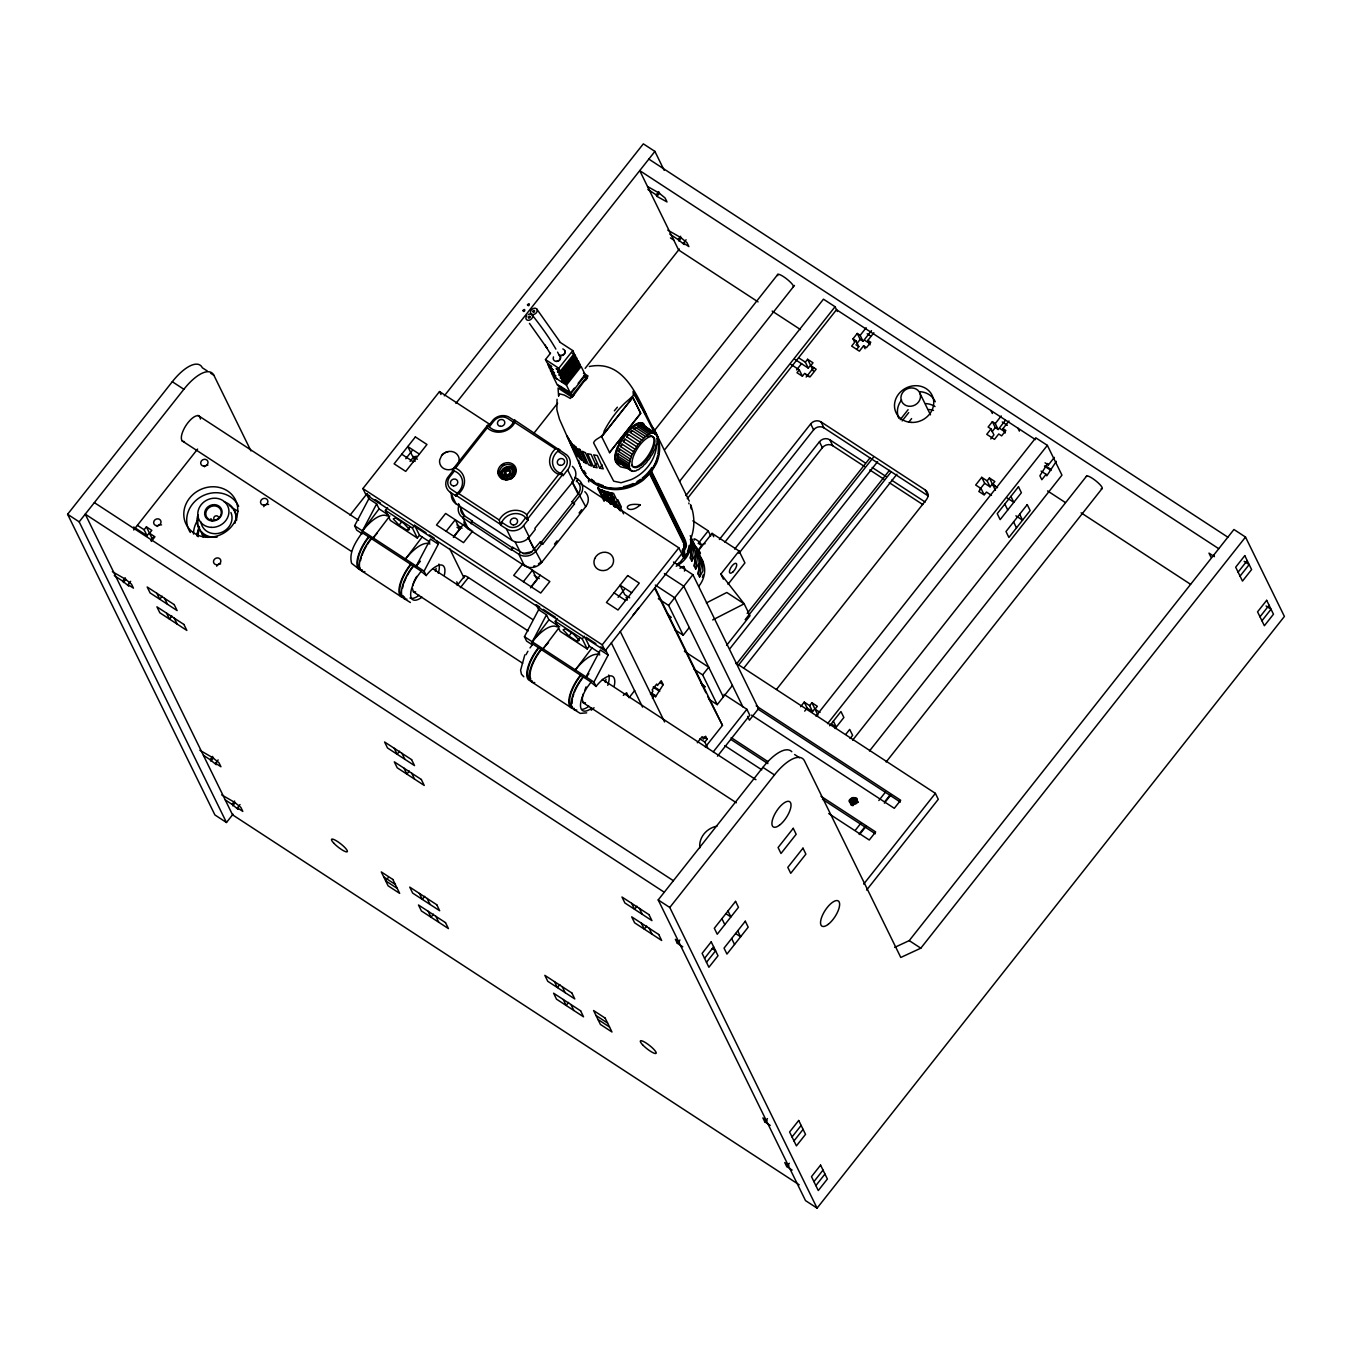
<?xml version="1.0" encoding="UTF-8"?>
<svg xmlns="http://www.w3.org/2000/svg" width="1352" height="1352" viewBox="0 0 1352 1352"><rect width="100%" height="100%" fill="white"/><g stroke="black" fill="none" stroke-linecap="round" stroke-linejoin="round"><path stroke-width="1.5" d="M556.872 409.453L557.058 399.296M656.328 444.538L656.278 448.002A41.084 36.859 -26.1 0 1 631.367 479.537L621.159 482.732L613.69 481.177L593.596 442.865C595.1 437.947 603.871 437.744 604.175 430.984A44.565 17.356 -56.9 0 1 629.069 399.482L633.344 395.359L633.108 391.303L655.095 433.992M854.701 804.001C837.125 800.401 867.562 791.816 853.349 804.981L850.442 799.032M629.305 467.184A2.501 0.98 -56.9 0 0 629.221 465.443L617.644 457.889L617.729 459.629L629.305 467.184L629.626 468.603A2.501 0.98 -56.9 0 1 630.218 469.786L630.995 470.631A2.501 0.98 -56.9 0 1 632.026 471.172L633.192 471.392A2.501 0.98 -56.9 0 1 634.612 471.257L636.099 470.834A2.501 0.98 -56.9 0 1 637.806 470.04L639.513 468.992A2.501 0.98 -56.9 0 1 641.389 467.589L643.197 466.001A2.501 0.98 -56.9 0 1 645.107 464.074L646.881 462.063A2.501 0.98 -56.9 0 1 648.707 459.748L650.346 457.432A2.501 0.98 -56.9 0 1 651.951 454.897L653.337 452.447A2.501 0.98 -56.9 0 1 654.621 449.861L655.652 447.428A2.501 0.98 -56.9 0 1 656.531 444.96L657.14 442.729A2.501 0.98 -56.9 0 1 657.545 440.549L657.697 438.656A2.501 0.98 -56.9 0 1 657.613 436.916L657.292 435.513A2.501 0.98 -56.9 0 1 656.7 434.313L644.346 425.931A2.501 0.98 -56.9 0 1 643.315 425.373L644.346 425.931M629.373 463.567L617.779 455.996L618.185 453.816L629.778 461.37A2.501 0.98 -56.9 0 1 629.373 463.567L629.221 465.443M607.2 498.195L611.374 499.158L605.155 497.13L604.479 495.728L604.969 497.57L609.752 498.06M454.373 471.003L452.954 470.733L447.478 477.797A12.506 11.222 -26.1 0 0 449.253 491.503L456.249 496.167L457.263 493.26L451.483 489.492A10.005 8.974 -26.1 0 1 449.827 476.766L454.373 471.003L452.295 469.955L455.421 468.113L487.295 427.773L487.514 425.356L491.266 428.483A14.602 13.098 -26.1 0 0 511.935 424.511L514.706 420.134L566.775 454.914A12.506 11.222 -26.1 0 1 568.55 468.603L563.091 475.667L560.674 473.42L565.221 467.657A10.005 8.974 -26.1 0 0 563.581 454.931L557.784 451.162L559.998 450.368L557.784 451.162M690.348 558.122L692.68 542.777L694.793 547.661L695.165 554.996L691.802 561.097L690.348 558.122L692.68 542.777M691.802 561.097L694.134 545.752M694.235 566.065L696.567 550.72L698.68 555.587L699.052 562.939L695.688 569.04L694.235 566.065L696.567 550.72M695.688 569.04L698.038 553.695M698.122 574.008L700.454 558.646L702.567 563.53L702.939 570.865L699.575 576.983L698.122 574.008L700.454 558.646M699.575 576.983L701.925 561.621M611.577 496.032L604.057 493.548L604.597 495.474L608.485 497.097L604.057 495.711L603.313 494.207L612.169 496.032L611.51 492.821L612.557 495.238L611.577 495.863M612.878 499.547L614.028 499.361M500.832 525.269L501.643 522.244L507.439 526.012A10.005 8.974 -26.1 0 0 521.23 523.376L525.776 517.613L528.193 519.844L522.565 526.824A12.506 11.222 -26.1 0 1 507.727 529.663L500.629 525.134L501.643 522.244L502.133 523.224L500.832 525.269L499.243 520.013L458.734 493.565A17.103 15.345 -26.1 0 0 455.421 468.113M630.387 459.156L618.81 451.585L619.672 449.118L631.266 456.672A2.501 0.98 -56.9 0 1 630.387 459.156L629.778 461.37M690.449 539.668C694.996 528.531 694.928 515.72 690.551 504.55M528.277 316.959C527.77 320.137 532.519 316.03 529.223 316.148M524.813 654.875L520.605 670.203L521.45 674.209L523.782 676.76M632.297 454.255L620.72 446.684L622.005 444.098L633.581 451.669A2.501 0.98 -56.9 0 1 632.297 454.255L631.266 456.672M604.141 501.338L597.753 488.325L598.26 487.176L604.631 500.206M601.522 490.539L602.248 489.88L602.789 491.807C609.887 494.764 608.13 495.711 602.265 492.043L601.708 490.1L611.324 493.26M602.265 492.043L601.708 490.1M604.057 495.711L603.516 493.767M604.243 495.271L605.493 497.333M605.983 493.243L607.724 494.612M605.831 499.142L606.879 497.992M608.062 499.716L614.619 502.014L608.096 500.189M615.042 503.552C598.007 497.147 631.553 511.597 606.372 499.817M611.222 495.829L613.318 496.488L614.399 498.956L613.048 500.037L610.36 498.651M612 495.609L611.036 496.252L613.115 496.928L614.214 499.395M610.867 502.589L612.98 502.86M614.366 501.693L613.385 501.575M614.94 503.772L616.292 503.181M617.036 505.766L617.965 506.425L615.278 505.293L617.222 505.817M617.357 507.372L613.707 506.087M617.763 507.338L618.675 507.862M618.76 508.943L619.706 509.957L618.76 509.298M457.263 493.26L456.03 496.032L455.556 495.035L459.224 491.249A14.602 13.098 -26.1 0 0 456.739 472.186L452.295 469.955L487.514 425.356L487.852 426.556M684.416 571.102L685.194 569.462L683.74 566.488L682.388 566.978M444.385 574.972A22.528 8.771 -56.9 0 0 427.08 574.431L426.235 575.563L419.847 570.257L361.559 532.198L362.353 533.837L356.759 530.187L354.596 525.776L368.809 498.803L366.375 493.818L369.907 496.116M386.875 515.889A33.513 13.047 -56.9 0 0 362.42 530.88L376.633 503.907L368.809 498.803M420.354 561.266A33.513 13.047 -56.9 0 0 416.264 566.032L430.477 539.059L438.302 544.163L424.089 571.152L426.235 575.563M614.231 685.887A22.528 8.771 -56.9 0 0 596.925 685.346L596.097 686.461L589.692 681.171L531.404 643.096L532.198 644.752L526.604 641.085L524.441 636.674L538.654 609.701L536.22 604.716L539.752 607.014M556.72 626.787A33.513 13.047 -56.9 0 0 532.265 641.794L546.478 614.805L538.654 609.701M588.813 673.702A33.513 13.047 -56.9 0 0 586.109 676.946L600.322 649.974L608.147 655.078L593.934 682.05L596.097 686.461M567.654 469.904L573.265 481.346L534.834 528.378L535.324 529.376L529.257 537.065A12.506 11.222 -26.1 0 1 512.019 540.361L456.063 503.84A12.506 11.222 -26.1 0 1 451.382 495.085M416.737 576.408L414.996 579.501A15.075 5.864 -56.9 0 0 412.715 585.923M633.581 451.669L634.967 449.202L623.39 441.648L624.117 440.346L624.996 439.113L636.572 446.667L638.212 444.352A2.501 0.98 -56.9 0 0 640.037 442.053L641.811 440.025A2.501 0.98 -56.9 0 0 643.721 438.116L645.529 436.527A2.501 0.98 -56.9 0 0 647.405 435.124L649.112 434.077A2.501 0.98 -56.9 0 0 650.819 433.282L652.306 432.843A2.501 0.98 -56.9 0 0 653.726 432.724L654.892 432.927A2.501 0.98 -56.9 0 0 655.923 433.485M584.841 690.399L585.991 686.917M605.814 498.803C606.592 497.722 608.383 503.316 611.391 502.352M448.188 451.585A9.971 8.957 -26.1 0 0 441.631 455.54L439.637 460.052A10.005 8.991 -26.1 0 0 444.352 468.857A10.005 8.991 -26.1 0 0 455.252 467.437M681.678 539.194L649.112 472.727L650.633 470.8L683.199 537.285A89.84 18.675 38.3 0 1 684.856 547.019A87.255 18.151 38.3 0 0 684.332 554.793L685.701 556.466A86.106 17.914 38.3 0 1 685.853 547.797A91.125 18.945 38.3 0 0 684.163 537.91L651.596 471.425L656.345 463.567A41.287 37.045 -26.1 0 0 652.762 427.942M677.132 564.409A25.637 23.001 -26.1 0 0 679.887 562.517L687.931 552.326A25.637 23.001 -26.1 0 0 689.706 546.293M685.701 556.466L688.59 551.7A26.905 24.133 -26.1 0 0 690.534 538.941M459.19 504.533A12.506 11.222 -26.1 0 0 462.891 517.748L511.614 550.23L512.645 547.307L523.782 553.695A10.005 8.974 -26.1 0 0 531.252 552.258L540.225 542.017L542.642 544.264L574.499 503.924L572.082 501.677L578.149 493.987A10.005 8.974 -26.1 0 0 578.301 482.833M362.066 532.773C356.083 541.442 348.562 552.241 351.605 563.311L359.548 569.53M638.212 444.352L626.635 436.797L627.497 435.564L628.46 434.482L640.037 442.053M421.503 570.781L417.21 576.611A22.528 8.771 -56.9 0 0 410.89 596.756A22.528 8.771 -56.9 0 0 421.959 597.162M591.348 681.695L587.055 687.526A22.528 8.771 -56.9 0 0 580.735 707.671A22.528 8.771 -56.9 0 0 591.804 708.076M362.42 530.88L379.084 508.893L376.633 503.907M389.849 515.923L373.186 537.91A33.513 13.047 -56.9 0 1 377.276 533.144M417.329 538.062L419.458 535.257L414.574 525.286L412.411 528.024L417.329 538.062L390.322 520.419L385.388 510.38L387.551 507.642M422.145 537.014L405.499 559.001A33.513 13.047 -56.9 0 1 429.936 544.011M416.264 566.032L419.83 561.333M532.265 641.794L548.929 619.808L546.478 614.805M558.511 628.41L543.031 648.825A33.513 13.047 -56.9 0 1 548.506 642.622M557.396 618.557L555.25 621.278L560.167 631.316L587.19 648.96L589.303 646.172L585.23 637.857M591.99 647.929L575.344 669.916A33.513 13.047 -56.9 0 1 599.781 654.909M586.109 676.946L588.492 673.803M574.33 394.514L570.274 398.451A37.619 7.825 38.3 0 0 563.97 394.936L559.441 393.855L558.579 396.119M488.004 426.353L493.463 419.576A12.506 11.222 -26.1 0 1 508.301 416.737L515.197 421.131L513.405 422.179L507.608 418.41A10.005 8.974 -26.1 0 0 493.835 421.047L489.272 426.81M233.017 814.208L226.477 822.506L214.9 814.935L67.6 514.267L172.296 381.72A37.535 14.619 -56.9 0 1 202.344 367.778L207.312 371.023M226.477 822.506L79.177 521.838L183.872 389.275A37.535 14.619 -56.9 0 1 213.92 375.349L250.948 450.909M133.713 529.967L197.595 449.067M146.405 526.857L149.311 532.806L147.047 535.696L144.123 529.747L146.405 526.857L151.813 530.39L149.531 533.263L152.455 539.228M150.934 540.31L153.435 537.15M151.289 541.408L154.939 536.795L149.531 533.263M130.637 581.309L128.034 584.605L128.761 586.092L122.626 581.073L125.229 577.777M123.353 582.56L125.956 579.264M162.155 596.198L159.756 599.24L156.832 593.291M171.873 616.039L169.473 619.081L166.566 613.132M580.295 483.475L678.839 547.83L681.763 553.779L605.138 650.802L365.817 494.511L362.894 488.562L439.518 391.556L490.556 424.866M350.05 515.18L367.068 493.632M444.318 395.832L643.332 143.853L654.909 151.407L664.17 170.318M405.803 458.7L412.039 450.791M410.079 461.404L413.999 456.435M455.894 403.386L654.909 151.407M416.146 456.063L413.864 458.936L415.081 461.421M218.145 759.925L215.543 763.221L216.269 764.708L210.135 759.689L212.737 756.393M647.591 186.559L658.948 192.947L665.083 197.967L667.026 201.938L656.937 196.378L656.21 194.874L658.813 191.595M210.861 761.176L213.464 757.88M656.937 196.378L659.539 193.082M399.094 525.151L393.28 518.898L395.561 517.934L403.673 523.224L409.487 529.477L407.205 530.44L399.094 525.151L401.662 521.906M407.205 530.44L409.757 527.212M557.278 379.118L552.427 374.876L551.751 373.338L555.892 376.042L551.058 371.783L550.382 370.245L554.523 372.949L549.689 368.707L548.996 367.169L553.154 369.873L548.32 365.615L547.628 364.077L551.768 366.798L546.935 362.539L545.481 359.564L550.551 353.142M572.758 350.59L574.211 353.565L560.252 371.242L558.798 368.251L572.758 350.59L559.441 341.887M574.989 355.001L575.766 356.438L561.638 374.318L560.945 372.78L574.989 355.001L572.217 353.193M576.527 357.858L577.304 359.294L563.007 377.394L562.314 375.856L576.527 357.858L573.755 356.066M578.064 360.73L578.842 362.167L564.375 380.487L563.7 378.949L578.064 360.73L575.31 358.922M446.16 531.285L455.269 519.76L459.883 529.19L453.393 537.42M565.744 383.562L565.068 382.024L579.619 363.603L580.38 365.04L565.744 383.562L561.604 380.858L562.297 382.396M240.014 804.575L237.411 807.871L238.138 809.358L232.003 804.339L234.606 801.043M686.089 239.777L683.487 243.056L684.213 244.56L678.079 239.541L680.681 236.245M232.73 805.826L235.332 802.53M678.822 241.028L681.408 237.732M566.437 385.117L581.157 366.476L585.433 375.214L570.713 393.838L557.396 385.151L553.12 376.414L566.437 385.117L570.713 393.838M468.502 529.19L462.891 517.748L464.395 515.822A10.005 8.974 -26.1 0 1 460.66 508.825M534.091 432.995L557.649 403.166M585.146 368.369L679.397 249.021M453.883 536.338L462.992 524.813M578.132 383.36L584.402 375.4L585.754 378.188L571.947 395.663L570.595 392.891L574.363 388.125M470.597 522.785L472.118 520.858L464.395 515.822M471.087 523.782L472.118 520.858M572.166 397.302L588.035 375.974A37.619 7.825 38.3 0 0 583.422 373.338M472.642 531.099L463.533 542.642L436.51 524.982L445.619 513.456L471.037 530.052M457.196 585.433L464.074 576.712A7.504 1.555 38.3 0 1 468.4 577.524L532.671 619.486M460.373 587.681L468.4 577.524M499.243 520.013A17.103 15.345 -26.1 0 1 526.824 514.723L558.697 474.383A17.103 15.345 -26.1 0 1 555.385 448.932L514.858 422.483A17.103 15.345 -26.1 0 1 487.295 427.773M609.684 452.751L601.657 436.662L632.77 397.268L640.78 413.374L609.482 452.633L640.595 413.256L632.77 397.268M632.956 397.404L601.657 436.662M583.625 461.86L577.642 448.543L580.329 450.317L586.329 463.635L583.625 461.86L584.993 460.119L579.585 449.067M593.562 467.048L587.579 453.731L591.145 454.407L597.111 467.758L593.562 467.048L596.131 463.804M522.818 563.868L513.709 575.394L540.732 593.038L549.841 581.512L524.424 564.933M599.663 468.214L603.245 468.874L597.28 455.523L593.697 454.863L599.663 468.214L602.215 464.987M540.716 543.014L572.572 502.674M511.124 549.233L518.847 554.269A12.506 11.222 -26.1 0 0 536.085 550.957L542.152 543.284L540.225 542.017M574.499 503.924L574.008 502.944L580.092 495.255A12.506 11.222 -26.1 0 0 578.014 479.352L574.938 477.34M523.376 581.698L532.468 570.172L537.099 579.602L530.592 587.833M554.489 544.112L557.075 540.834M579.078 512.983L581.664 509.704M463.905 521.923A12.523 11.222 -26.1 0 0 468.434 529.139L524.525 565.744A12.523 11.222 -26.1 0 0 541.645 562.466L585.754 506.628A12.523 11.222 -26.1 0 0 584.825 491.689M399.55 751.222L397.15 754.264L394.243 748.298M531.082 586.751L540.192 575.225M653.557 431.727L777.822 274.388M409.284 771.062L406.868 774.105L403.961 768.156M664.964 449.388L794.452 285.441M679.566 481.397L823.469 299.181L835.063 306.735L837.395 311.501M568.955 636.048L563.125 629.795L565.406 628.832L573.518 634.139L579.332 640.392L577.05 641.355L568.955 636.048L571.507 632.82M685.903 495.576L835.063 306.735M687.255 498.702L836.516 309.709L1035.48 439.637M388.058 877.803L385.658 880.845L397.235 888.416M577.05 641.355L579.619 638.11M587.19 648.96L582.256 638.921L584.419 636.184M796.582 369.907L801.584 363.587M618.101 597.33L624.354 589.421M790.937 364.398L799.269 369.84L796.987 372.713L802.395 376.245L804.677 373.372L810.068 376.887L816.152 369.214L810.744 365.682L813.008 362.792L807.617 359.277L805.336 362.15L808.259 368.099L810.524 365.226L807.617 359.277M806.164 377.073L813.667 367.575M605.138 650.802L602.231 644.836L678.839 547.83M632.905 615.295L638.972 607.623M854.464 341.803L853.011 338.828L857.252 333.454L860.159 335.347L863.066 341.295L871.482 330.649M853.011 338.828L855.9 340.721L851.659 346.095L859.382 351.148L863.624 345.757L866.514 347.65L870.772 342.276L867.866 340.383L873.882 332.778M860.159 335.347L866.159 327.742M698.156 543.555L708.211 530.829L692.883 520.824M856.982 343.442L860.176 339.403L857.252 333.454M424.714 896.342L422.297 899.384L419.39 893.418M856.695 349.357L858.824 346.67L855.9 340.721M698.24 550.856L712.065 533.364L739.088 551.008L744.918 562.905L728.018 584.317M719.399 539.499L810.693 423.886A7.504 6.743 -26.1 0 1 821.036 421.909L925.258 489.965L928.182 495.914L823.96 427.857L821.036 421.909M689.283 627.514L683.216 635.203L668.632 605.426L692.9 574.701L673.516 562.026M724.925 542.135L813.617 429.835A7.504 6.743 -26.1 0 1 823.96 427.857M433.451 914.189L431.051 917.231L428.145 911.282M734.66 549.098L819.447 441.749A7.504 6.743 -26.1 0 1 829.79 439.772L865.128 462.84M723.388 579.163L720.886 574.059L739.088 551.008M738.885 553.39L822.371 447.698A7.504 6.743 -26.1 0 1 832.714 445.721L864.503 466.491M634.696 690.551L629.035 697.716L626.584 692.731L623.323 695.384M650.498 694.303L652.898 691.261L652.171 689.773L656.734 684.011L657.461 685.498L661.246 680.698L663.19 684.67L655.585 696.719L650.616 693.475M652.441 698.274L654.841 695.232L651.546 693.069M747.149 613.453L870.13 457.753M900.229 419.644L908.071 409.707M745.155 619.689L873.375 457.348M902.156 420.911L908.696 412.63M732.412 685.447L717.236 704.662L702.651 674.885L708.735 667.212L684.416 651.326M726.599 645.377L750.005 615.735L744.175 603.82L720.886 574.059M729.759 648.825L877.6 461.657M909 421.892L911.603 418.579M736.367 664.153L889.43 470.344M738.293 665.421L891.357 471.611M743.837 668.057L896.9 474.248M697.311 742.755L702.161 736.62L703.378 739.105L705.659 736.215L707.113 739.189L704.831 742.079L707.603 747.724M705.372 747.014L722.475 725.382L655.128 587.934M713.281 751.83L746.879 709.276L723.996 694.353M717.49 756.157L749.802 715.242L746.879 709.276M776.504 689.419L926.509 499.513A7.504 6.743 -26.1 0 0 925.258 489.965M1005.381 420.387L998.182 429.514L995.258 423.565L992.368 421.672L988.109 427.046L991.016 428.939L993.923 434.888L990.746 438.927M991.016 428.939L986.757 434.313L994.481 439.366L998.739 433.975L1001.629 435.868L1005.871 430.494L1002.981 428.601L1008.981 420.996M995.258 423.565L1001.257 415.96M992.098 431.66L995.275 427.621L992.368 421.672M559.812 984.56L557.413 987.602L554.489 981.636M636.961 906.229L634.561 909.271L631.637 903.322M800.587 706.724L804.22 702.111L809.628 705.643L812.552 711.591L814.817 708.718L811.91 702.753L809.628 705.643M987.146 480.873L989.427 477.983L992.351 483.948L990.07 486.821L987.146 480.873L981.738 477.34L975.671 485.03L981.079 488.562L984.002 494.511M568.567 1002.423L566.167 1005.466L563.243 999.5M804.71 711.135L807.144 708.059L804.22 702.111M979.811 489.441L984.662 483.289L981.738 477.34M981.079 488.562L978.797 491.435L984.205 494.967L986.487 492.077L991.489 495.356M894.669 947.38L909.237 940.62L1233.937 529.494L1245.513 537.065L1284.4 616.444L817.081 1208.147L805.505 1200.593L658.204 899.925L762.9 767.361A37.535 14.619 -56.9 0 1 791.799 751.729M817.943 715.123L815.036 709.175L817.318 706.285L811.91 702.753M995.478 490.353L992.554 484.405L994.835 481.515L989.427 477.983M646.678 926.069L644.279 929.111L641.355 923.163M815.983 716.104L1035.784 437.811L1047.361 445.366L1061.945 475.143L852.622 740.186M817.081 1208.147L669.781 907.479L774.476 774.933A37.535 14.619 -56.9 0 1 804.524 760.99L900.787 957.469L920.813 948.174L1245.513 537.065M827.576 723.658L1047.361 445.366M829.705 725.77L840.961 711.541L843.868 717.49L835.13 728.559M1045.062 462.823L1048.375 464.987L1054.374 457.382M1041.108 471.104L1046.076 474.332L1041.817 479.723L1039.874 475.752L1047.648 463.499L1048.375 464.987M1046.076 474.332L1046.803 475.836L1056.318 461.353M682.743 946.806L677.335 943.29L679.938 939.995M845.913 734.204L849.698 729.404L852.622 735.353L850.087 738.547M704.544 958.348L713.636 946.822M869.505 750.952L1086.636 476.039M706.488 962.32L715.58 950.794L712.25 948.614M886.135 762.004L1101.948 488.731M855.377 830.196L860.599 823.588M878.834 800.502L885.357 792.238M859.078 834.184L865.584 825.954M885.087 801.263L890.292 794.672M859.602 834.505L866.125 826.241M884.36 803.156L890.883 794.892M863.708 884.09L935.381 793.354L735.589 662.886M866.615 890.055L938.288 799.302L935.381 793.354M770.234 1125.422L764.843 1121.89L767.446 1118.594M792.035 1136.964L801.144 1125.439M1238.111 572.149L1247.22 560.624M793.979 1140.919L803.088 1129.393M1240.054 576.121L1249.163 564.595L1244.161 561.333M792.12 1170.072L786.712 1166.556L789.314 1163.261M813.921 1181.614L823.013 1170.088M1259.996 616.799L1269.089 605.273M815.864 1185.586L824.957 1174.06M1261.94 620.771L1271.032 609.245L1266.047 605.983M585.315 380.605L587.512 377.884L583.963 375.552M614.332 410.839L617.391 407.189M641.811 440.025L630.235 432.471L632.144 430.544L643.721 438.116M462.891 517.748L464.53 515.906L458.429 503.654M576.391 481.177L578.014 479.352L576.51 481.261A10.005 8.974 -26.1 0 1 577.456 481.988M649.112 472.727L650.075 473.352L643.4 479.977A41.287 37.045 -26.1 0 1 579.619 463.229M523.579 525.674L529.257 537.065M645.529 436.527L633.953 428.956L635.829 427.553L647.405 435.124M591.23 710.222L594.069 707.738M649.112 434.077L637.536 426.505L639.226 425.728L650.819 433.282M706.42 602.908L726.801 592.48L744.175 603.82L712.673 619.926M458.734 493.565L455.556 495.035L500.358 524.289L503.13 519.912A14.602 13.098 -26.1 0 1 523.782 515.94L528.024 520.064L525.776 517.613M679.921 568.212L683.74 566.488M614.332 499.226L613.233 499.598M615.363 503.755L612.54 502.876M853.856 797.477L856.779 803.426L854.886 803.798L851.963 797.849M652.306 432.843L640.73 425.288L653.726 432.724M586.65 712.859L580.262 713.4L573.958 709.53M522.937 553.492L531.995 551.751M557.565 352.128A282.45 58.727 38.3 0 1 559.12 355.069L561.824 355.542A3.752 3.329 -27.8 0 0 565.035 351.452L564.815 350.641M556.314 361.39L557.261 361.305A3.752 3.329 -27.8 0 0 560.488 357.215L559.12 355.069M589.337 366.51C629.508 358.263 640.848 408.726 656.227 433.637M558.697 474.383L562.753 474.467L563.243 475.465L560.674 473.42M628.308 468.62L620.619 466.863L616.901 463.719L615.211 458.666A23.778 9.261 -56.9 0 1 625.722 434.06A23.778 9.261 -56.9 0 1 643.062 423.413L645.715 427.215M555.385 448.932L559.508 449.388L555.841 453.173A14.602 13.098 -26.1 0 0 558.308 472.237L562.753 474.467L527.533 519.067L526.824 514.723M622.545 463.33A2.501 0.98 -56.9 0 0 621.616 463.82L622.241 463.939M614.856 507.101L618.777 507.642M610.191 503.857L611.932 504.228L609.989 503.468M541.645 562.466L540.259 562.128L541.696 562.398L528.176 537.538M613.233 499.75L610.969 498.939M607.724 498.28L615.498 501.474M410.416 602.502L404.096 598.615M603.313 494.207L604.057 493.548M604.276 496.167L605.02 495.525M609.059 500.189L613.707 501.812M608.4 500.088L609.448 500.46M613.791 505.868L618.591 507.693M613.369 499.834L616.326 502.826M597.753 488.325L605.223 491.841L613.554 493.362L623.576 513.828M668.936 616.765L671.183 617.492L667.465 613.791M700.775 682.811L705.22 686.951L702.178 685.684M648.842 159.097L1227.853 537.183M1218.76 548.709L639.733 170.622L678.62 250.002L758.066 301.885M647.878 189.432L656.21 194.874M867.173 333.775L870.553 335.989M1002.288 422.01L1007.341 425.305M864.57 340.18L869.623 343.493M999.669 428.398L1004.739 431.71M860.176 339.403L863.066 341.295M995.275 427.621L998.182 429.514M1045.349 465.713L1050.318 468.958M1044.437 466.136L1051.045 470.445M855.934 344.777L858.824 346.67M667.803 230.127L680.817 237.614L686.951 242.616L688.895 246.588L683.487 243.056M669.747 234.099L678.079 239.541M670.457 237.918L673.769 240.081M772.178 311.095L800.435 329.55M1047.58 490.928L1065.224 502.454M1081.11 512.83L1190.571 584.301M992.351 483.948L995.038 485.706M798.677 357.79L805.336 362.15M992.554 484.405L997.556 487.666M794.925 359.395L808.259 368.099M984.662 483.289L990.07 486.821M1007.139 497.975L1013.814 502.319L1010.89 496.37M805.758 374.572L809.087 376.752M1015.893 515.839L1022.551 520.182L1019.645 514.233M872.192 467.454L886.321 476.681M891.61 480.146L925.174 502.048M869.809 469.938L883.938 479.166M889.227 482.63L922.791 504.55M576.07 360.359L578.842 362.167M577.625 363.232L580.38 365.04M545.481 359.564L558.798 368.251M560.252 371.242L556.111 368.521L560.945 372.78M643.315 425.373L656.7 434.313M650.667 431.187L657.292 435.513M561.638 374.318L557.48 371.614L562.314 375.856M563.007 377.394L558.849 374.69L563.7 378.949M564.375 380.487L560.235 377.783L565.068 382.024M560.167 386.08L570.595 392.891M571.947 395.663L559.796 387.72L558.427 384.948M572.166 397.251L558.072 388.058L558.579 395.781M650.633 470.8L651.596 471.425M630.218 469.786L618.05 461.032L629.626 468.603M621.616 463.82L629.897 469.228M619.858 462.874A2.501 0.98 -56.9 0 0 619.402 463.06L632.026 471.172M572.082 501.677L574.008 502.944M664.407 573.552L683.808 586.227L742.958 706.978M655.314 585.078L674.699 597.753L723.303 696.973M658.34 598.716L668.632 605.426M815.036 709.175L820.039 712.436M419.373 454.103L407.78 446.549L412.411 455.962L417.362 459.207M631.671 592.734L620.095 585.179L624.708 594.593L629.677 597.837M807.144 708.059L812.552 711.591M831.277 723.827L836.28 727.089L833.373 721.14M674.631 629.593L683.216 635.203M401.713 454.221L413.306 461.776M614.028 592.852L625.604 600.423M536.085 550.957L534.158 549.706L528.294 537.42M756.207 705.896L900.669 800.249L894.297 808.31L751.594 715.123M472.608 521.855L513.135 548.304L512.645 547.307M757.661 708.887L900.364 802.074M694.083 669.291L702.651 674.885M456.976 524.931L462.046 528.243M534.175 575.344L539.245 578.656M456.993 527.297L459.883 529.19M210.608 373.186L213.92 375.349M794.604 754.517L799.573 757.745M708.668 699.068L717.236 704.662M362.894 488.562L602.231 644.836M659.877 682.507L663.19 684.67M722.475 725.382L707.755 696.55M375.197 499.581L380.487 503.028M414.574 525.286L426.032 532.773M429.311 534.902L434.212 538.113M543.284 609.33L555.638 617.391M586.058 637.265L595.877 643.67M600.795 646.881L604.057 649.011M385.388 510.38L412.411 528.024M555.25 621.278L582.256 638.921M654.064 686.715L659.015 689.942M731.162 737.601L768.173 761.767M821.019 796.277L875.64 831.936L869.268 840.014L828.742 813.549M653.134 687.12L659.742 691.43M379.084 508.893L388.311 514.926M419.458 535.257L429.835 542.034M548.929 619.808L559.694 626.838M589.303 646.172L599.68 652.948M730.857 739.426L767.868 763.593M822.472 799.252L875.336 833.761M172.296 381.72L183.872 389.275M762.9 767.361L774.476 774.933M724.79 745.662L761.784 769.829M703.8 737.026L707.113 739.189M699.88 738.834L704.831 742.079M197.916 415.334L358.618 520.267M432.792 568.702L528.159 630.962M602.316 679.397L755.954 779.715M354.596 525.776L424.089 571.152M524.441 636.674L593.934 682.05M181.844 440.684L351.385 551.379M413.188 591.737L522.666 663.24M582.712 702.448L736.35 802.767M362.066 571.169L401.578 596.976M531.911 682.084L571.44 707.873M909.237 940.62L920.813 948.174M137.465 525.387L144.123 529.747M133.713 526.993L147.047 535.696M725.889 913.665L730.891 916.926L727.984 910.978M94.353 502.623L673.38 880.71M735.623 933.522L740.609 936.784L737.702 930.818M664.271 892.236L85.244 514.149L232.544 814.817L799.218 1184.825M67.6 514.267L79.177 521.838M658.204 899.925L669.781 907.479M112.351 571.659L125.364 579.146L131.499 584.165L133.442 588.137L128.034 584.605M679.448 941.955L675.392 939.319L677.335 943.29M114.295 575.631L122.626 581.073M199.859 750.275L212.856 757.762L218.99 762.782L220.934 766.753L215.543 763.221M766.939 1120.571L762.9 1117.918L764.843 1121.89M203.459 755.329L210.135 759.689M383.714 876.873L395.291 884.445M596.029 1015.504L607.606 1023.075M597.973 1019.476L609.549 1027.047M221.728 794.925L234.741 802.412L240.876 807.431L242.819 811.403L237.411 807.871M788.824 1165.221L784.768 1162.585L786.712 1166.556M225.345 799.978L232.003 804.339M607.132 500.933L606.068 499.344M450.402 492.348L456.063 503.84M619.402 463.06L620.45 463.618A2.501 0.98 -56.9 0 0 620.348 463.06M536.693 308.949L559.694 341.448M529.443 323.381L546.867 347.971L544.772 344.692M634.443 394.514L646.019 414.709L637.536 399.381M653.574 430.612L657.816 437.304M546.428 347.278L550.196 353.565M615.971 501.71L616.326 503.164M691.582 540.039L694.049 544.755M697.243 551.295L699.136 554.928M634.392 394.463L641.034 406.952M553.475 356.911L553.205 358.686A3.752 3.363 -26.1 0 0 557.751 361.204A3.752 3.363 -26.1 0 0 560.269 356.404M1213.64 555.165L1214.383 556.652L1208.975 553.12L1210.919 557.092M1017.938 428.178L1019.391 431.153M1002.981 428.601L1005.161 433.062M990.915 410.535L992.385 413.509M1004.823 504.059L1007.73 510.008M1013.577 521.923L1016.484 527.871M920.07 393.584A10.005 8.991 -26.1 0 1 908.628 406.225A10.005 8.991 -26.1 0 1 903.44 391.539A10.005 8.991 -26.1 0 1 920.07 393.584L930.48 414.844M867.866 340.383L870.063 344.844M863.624 345.757L865.077 348.731M810.744 365.682L813.65 371.631M799.269 369.84L802.192 375.788M829.79 439.772L832.714 445.721M810.693 423.886L813.617 429.835M819.447 441.749L822.371 447.698M856.272 798.626L858.216 802.344M855.613 798.035L857.793 802.496M854.785 797.646L856.965 802.108M852.892 797.545L855.816 803.494M851.118 798.356L854.042 804.305M849.952 799.843L852.858 805.792M849.681 800.722L851.878 805.184M849.681 801.618L851.371 805.454M712.065 533.364L713.738 536.761M708.211 530.829L710.713 535.933M656.717 434.617L689.283 501.102M690.213 535.679L702.77 561.333M649.873 471.763L682.439 538.248A89.84 18.675 38.3 0 1 684.112 547.982A87.255 18.151 38.3 0 0 683.351 548.878M650.075 473.352L682.642 539.837A91.125 18.945 38.3 0 1 684.332 549.706A86.106 17.914 38.3 0 0 684.18 558.393M684.72 555.824L685.21 556.821M692.9 574.701L758.54 708.651L749.43 720.177L747.588 716.408M684.45 557.784L683.571 555.74A87.255 18.151 38.3 0 1 683.081 549.419M617.729 499.581L621.379 507.034M617.053 504.127L617.661 505.8M618.067 506.206L619.385 509.315M619.791 509.738L620.416 510.988M655.179 589.235L705.913 692.782M585.703 506.696L572.183 481.819M572.099 481.954L578.064 494.122M626.044 597.33L627.379 600.051M654.841 695.232L655.585 696.719M620.314 631.587L664.592 721.951M515.197 421.131L514.706 420.134L514.858 422.483M611.357 642.927L642.572 707.13M605.696 650.092L608.147 655.078M503.637 463.55L504.38 465.173M542.152 543.284L542.642 544.264M721.9 918.667L724.824 924.616M731.635 938.508L734.542 944.457M515.112 541.848L520.368 552.343L518.847 554.269L524.458 565.711M439.518 391.556L440.972 394.53M506.408 528.936L512.019 540.361M639.361 908.358L642.268 914.307M649.078 928.199L652.002 934.164M449.591 548.506L463.956 577.811M436.662 540.851L438.302 544.163M456.739 581.816L458.379 585.146M562.212 986.69L565.136 992.638M570.966 1004.553L573.873 1010.502M401.95 753.351L404.873 759.3M411.684 773.192L414.591 779.141M427.114 898.472L430.02 904.42M435.851 916.318L438.775 922.284M164.555 598.328L167.479 604.276M174.273 618.168L177.196 624.134M581.022 467.741L559.508 419.289L557.024 410.4M588.407 480.67L588.847 481.954M645.698 427.942L645.124 426.759A2.501 0.98 -56.9 0 0 645.242 427.908M688.827 502.995L689.013 503.857M690.534 505.327L691.142 508.859M1086.383 476.428A10.005 2.079 38.3 0 1 1096.523 481.413A10.005 2.079 38.3 0 1 1101.187 488.697M777.806 275.639A10.005 2.079 38.3 0 1 785.647 278.14A10.005 2.079 38.3 0 1 793.185 287.03M457.077 465.629A10.005 8.991 -26.1 0 0 458.48 456.452L457.213 454.458A10.005 8.991 -26.1 0 0 441.631 455.54M572.386 466.355A12.506 11.222 -26.1 0 1 573.265 481.346M539.397 563.091A10.005 8.974 -26.1 0 1 538.417 563.953M534.97 565.778A10.005 8.974 -26.1 0 1 533.702 566.099M512.171 469.127A6.253 5.611 -26.1 0 1 513.202 477.087M512.053 478.219A6.253 5.611 -26.1 0 1 510.65 479.064M507.507 479.673A6.253 5.611 -26.1 0 1 502.285 475.11M509.248 468.198A6.253 5.611 -26.1 0 1 510.786 468.485M498.212 473.606A9.38 8.416 -26.1 0 1 498.246 471.358M501.829 465.426A9.38 8.416 -26.1 0 1 503.924 464.158M501.981 478.895A8.129 7.301 -26.1 0 1 504.465 467.758A8.129 7.301 -26.1 0 1 515.788 470.58M510.464 473.369A2.501 2.248 -26.1 0 1 508.943 475.296M506.51 475.16A2.501 2.248 -26.1 0 1 506.561 471.527A2.501 2.248 -26.1 0 1 510.312 472.203M512.307 474.18A5.002 4.495 -26.1 0 1 511.647 475.262M503.857 475.803A5.002 4.495 -26.1 0 1 503.231 474.805M503.282 471.307A5.002 4.495 -26.1 0 1 504.854 469.313M505.969 468.637A5.002 4.495 -26.1 0 1 507.203 468.248M508.487 468.147A5.002 4.495 -26.1 0 1 509.721 468.383M698.866 550.923A5.256 2.045 -56.9 0 1 701.519 545.6A5.256 2.045 -56.9 0 1 705.102 543.707M702.178 562.855A25.773 23.136 -26.1 0 1 702.905 565.17M703.091 574.955A25.773 23.136 -26.1 0 1 702.448 577.405M526.08 654.655A22.612 8.805 -56.9 0 1 527.922 651.241M530.035 647.929A22.612 8.805 -56.9 0 1 532.35 644.786M608.755 675.003A22.528 8.771 -56.9 0 1 607.758 685.329M530.812 679.093A25.113 9.785 -56.9 0 1 541.155 649.856M530.068 679.363A25.113 9.785 -56.9 0 1 538.637 648.216M572.099 706.826A25.113 9.785 -56.9 0 1 580.667 675.662M585.5 702.803A15.075 5.864 -56.9 0 1 583.405 693.745M532.232 680.935A26.381 10.275 -56.9 0 1 538.383 647.709M574.262 708.38A26.381 10.275 -56.9 0 1 580.43 675.155M534.75 682.574A26.381 10.275 -56.9 0 1 540.901 649.349M576.78 710.02A26.381 10.275 -56.9 0 1 582.949 676.811M572.099 703.31A25.113 9.785 -56.9 0 1 572.437 698.984M572.792 697.345A25.113 9.785 -56.9 0 1 573.856 693.846M574.549 692.038A25.113 9.785 -56.9 0 1 583.185 677.301M606.017 679.245A22.612 8.805 -56.9 0 1 605.257 682.27M588.897 706.234A22.612 8.805 -56.9 0 1 582.273 709.31M438.91 564.088A22.528 8.771 -56.9 0 1 438.268 573.282M360.224 568.465A25.113 9.785 -56.9 0 1 368.792 537.302M404.772 597.567A25.113 9.785 -56.9 0 1 402.997 595.64M402.592 588.069A25.113 9.785 -56.9 0 1 403.42 584.723M404.011 582.949A25.113 9.785 -56.9 0 1 406.377 577.372M407.104 575.952A25.113 9.785 -56.9 0 1 413.34 566.403M402.254 595.911A25.113 9.785 -56.9 0 1 410.822 564.747M436.155 568.347A22.612 8.805 -56.9 0 1 435.412 571.355M419.052 595.319A22.612 8.805 -56.9 0 1 409.994 597.973M415.655 591.889A15.075 5.864 -56.9 0 1 412.512 588.509M362.387 570.02A26.381 10.275 -56.9 0 1 368.538 536.812M404.417 597.483A26.381 10.275 -56.9 0 1 410.585 564.257M364.905 571.676A26.381 10.275 -56.9 0 1 371.056 538.451M406.935 599.122A26.381 10.275 -56.9 0 1 413.104 565.897M360.561 560.624A25.113 9.785 -56.9 0 1 361.39 557.278M361.964 555.503A25.113 9.785 -56.9 0 1 366.679 545.667M367.524 544.281A25.113 9.785 -56.9 0 1 371.31 538.941M196.919 535.037A27.53 24.708 -26.1 0 1 199.183 528.632M193.488 534.057A27.53 24.708 -26.1 0 1 198.034 519.692A19.841 17.796 -26.1 0 0 197.899 524.373M232.426 508.335A27.53 24.708 -26.1 0 1 238.29 511.512M263.741 506.662A3.752 3.363 -26.1 0 1 268.575 504.465M190.311 532.451A27.53 24.708 -26.1 0 1 201.735 496.353A27.53 24.708 -26.1 0 1 238.645 506.358M204.389 466.778A3.752 3.363 -26.1 0 1 207.819 465.24M216.709 566.218A3.752 3.363 -26.1 0 1 220.613 563.852M157.254 526.469A3.752 3.363 -26.1 0 1 161.547 524.914M699.846 847.856A20.026 17.965 -26.1 0 1 717.016 826.123M203.02 536.727A19.841 17.796 -26.1 0 1 201.769 532.249M203.239 536.862A19.841 17.796 -26.1 0 1 202.53 533.82M224.111 501.795A19.841 17.796 -26.1 0 1 234.944 523.275M217.08 537.167A19.841 17.796 -26.1 0 1 197.967 514.909M233.744 509.772A19.841 17.796 -26.1 0 1 236.651 520.114M208.039 537.403A19.841 17.796 -26.1 0 1 198.186 525.911M229.249 505.445A19.841 17.796 -26.1 0 1 232.797 508.538M230.922 512.526A15.886 14.264 -26.1 0 1 220.308 532.874A15.886 14.264 -26.1 0 1 200.975 522.058M214.664 519.962A2.501 2.248 -26.1 0 1 214.207 519.574M213.734 518.509A2.501 2.248 -26.1 0 1 218.449 517.022M211.52 519.624A5.002 4.495 -26.1 0 1 210.895 518.627M197.189 536.288A27.53 24.708 -26.1 0 1 199.369 526.503M198.186 536.761A26.279 23.575 -26.1 0 1 199.64 527.871M898.81 418.292A20.026 17.965 -26.1 0 1 901.598 399.938M919.833 391.674A20.026 17.965 -26.1 0 1 935.263 401.747M925.664 403.572A20.026 17.965 -26.1 0 1 935.009 406.563M928.571 409.521A20.026 17.965 -26.1 0 1 933.505 410.416M682.168 540.259A89.84 18.675 38.3 0 1 682.98 542.27M683.52 544.079A89.84 18.675 38.3 0 1 683.351 548.946M682.811 556.703A87.255 18.151 38.3 0 1 682.067 553.931M682.118 550.974A87.255 18.151 38.3 0 1 682.929 549.351M680.14 562.398A26.905 24.133 -26.1 0 1 677.251 564.375M689.216 545.295A25.637 23.001 -26.1 0 1 687.441 551.346M695.908 548.287A7.504 1.555 38.3 0 1 698.815 552.157M699.339 553.779A9.515 1.977 38.3 0 0 696.719 548.439A4.512 0.929 38.3 0 0 694.573 546.36M694.421 540.039A4.512 0.929 38.3 0 1 695.807 539.465A4.512 0.929 38.3 0 1 700.674 543.504A4.512 0.929 38.3 0 1 699.288 544.079M693.677 545.177A6.253 1.301 38.3 0 1 698.223 549.571A6.253 1.301 38.3 0 1 697.057 550.484M697.074 549.03A4.512 0.929 38.3 0 1 697.04 549.622M691.007 539.938A26.905 24.133 -26.1 0 1 676.203 566.235M699.407 555.993A26.905 24.133 -26.1 0 1 699.018 585.991M651.056 425.457A41.287 37.045 -26.1 0 1 634.663 484.084A41.287 37.045 -26.1 0 1 578.707 460.322M656.886 438.656A40.036 35.913 -26.1 0 1 657.985 453.765M657.647 455.675A40.036 35.913 -26.1 0 1 630.809 485.689A40.036 35.913 -26.1 0 1 591.753 480.129M651.867 467.522A40.036 35.913 -26.1 0 1 642.166 478.118M640.493 479.352A40.036 35.913 -26.1 0 1 636.961 481.599M633.226 483.509A40.036 35.913 -26.1 0 1 623.289 486.669M603.178 485.588A40.036 35.913 -26.1 0 1 597.719 483.357M594.356 481.413A40.036 35.913 -26.1 0 1 591.263 479.149M586.007 473.69A40.036 35.913 -26.1 0 1 583.895 470.547M531.556 314.255A282.45 58.727 38.3 0 1 555.875 349.086M528.226 314.526A3.752 2.772 -38.3 0 1 532.688 316.317A3.752 2.772 -38.3 0 1 528.024 320.306A3.752 2.772 -38.3 0 1 526.756 315.793M532.773 308.763A3.752 2.772 -38.3 0 1 537.217 310.825A3.752 2.772 -38.3 0 1 532.046 314.441A3.752 2.772 -38.3 0 1 531.978 309.338M562.838 348.917A3.752 3.363 -26.1 0 1 560.877 355.627M619.774 463.753A23.778 9.261 -56.9 0 1 617.898 445.974M618.743 444.2A23.778 9.261 -56.9 0 1 644.363 424.984M618.27 462.502A22.528 8.771 -56.9 0 1 624.218 436.882A22.528 8.771 -56.9 0 1 643.991 426.201M636.572 446.667A2.501 0.98 -56.9 0 1 634.967 449.202M628.46 434.482A2.501 0.98 -56.9 0 1 626.635 436.797M635.829 427.553A2.501 0.98 -56.9 0 1 633.953 428.956M642.132 425.17A2.501 0.98 -56.9 0 1 640.73 425.288M639.226 425.728A2.501 0.98 -56.9 0 1 637.536 426.505M632.144 430.544A2.501 0.98 -56.9 0 1 630.235 432.471M624.996 439.113A2.501 0.98 -56.9 0 1 623.39 441.648M622.005 444.098A2.501 0.98 -56.9 0 1 620.72 446.684M619.672 449.118A2.501 0.98 -56.9 0 1 618.81 451.585M618.185 453.816A2.501 0.98 -56.9 0 1 617.779 455.996M617.644 457.889A2.501 0.98 -56.9 0 1 617.729 459.629M618.05 461.032A2.501 0.98 -56.9 0 1 618.641 462.232M647.743 436.595A18.015 7.014 -56.9 0 1 649.906 452.734A18.015 7.014 -56.9 0 1 631.57 465.257M184.447 441.614A15.024 5.847 -56.9 0 1 186.796 424.258A15.024 5.847 -56.9 0 1 200.417 419.052M640.341 504.786C627.463 516.701 619.047 501.66 640.341 504.786M522.92 310.588C524.846 313.918 525.843 306.803 522.92 310.588M527.483 304.825C529.409 308.155 530.407 301.04 527.483 304.825M532.722 311.467C534.648 314.796 535.645 307.681 532.722 311.467M594.728 558.528L594.052 560.877A10.005 8.991 -26.1 0 0 597.702 569.091A10.005 8.991 -26.1 0 0 607.42 569.615L611.493 566.437A10.005 8.991 -26.1 0 0 609.837 553.712A10.005 8.991 -26.1 0 0 596.046 556.365L594.728 558.528M612.338 498.144L610.208 497.266L612.338 498.144M610.563 494.494L608.113 493.514L610.563 494.494M415.368 436.933L394.125 463.82L405.718 471.392L426.962 444.487L415.368 436.933M627.683 575.563L606.44 602.468L618.016 610.022L639.259 583.118L627.683 575.563M1018.478 486.771L997.235 513.659L1000.159 519.624L1021.385 492.719L1018.478 486.771M1027.233 504.634L1005.989 531.522L1008.896 537.471L1030.139 510.583L1027.233 504.634M735.556 901.378L714.329 928.266L717.236 934.232L738.479 907.327L735.556 901.378M793.252 828.32L778.093 847.535L781 853.484L796.176 834.268L793.252 828.32M711.203 941.854L702.111 953.38L708.904 967.272L718.013 955.746L711.203 941.854M745.29 921.219L724.047 948.124L726.953 954.073L748.197 927.168L745.29 921.219M802.987 848.16L787.81 867.376L790.734 873.324L805.893 854.126L802.987 848.16M798.711 1120.47L789.602 1131.996L796.413 1145.888L805.522 1134.362L798.711 1120.47M1244.786 555.655L1235.677 567.198L1242.488 581.09L1251.597 569.547L1244.786 555.655M820.579 1165.12L811.487 1176.646L818.281 1190.537L827.39 1179.012L820.579 1165.12M1266.672 600.322L1257.563 611.848L1264.373 625.739L1273.466 614.214L1266.672 600.322M585.45 452.734L582.458 451.315L588.458 464.632L591.432 466.051L585.45 452.734M174.205 604.631L147.182 586.988L150.106 592.937L177.129 610.58L174.205 604.631M411.6 759.638L384.593 741.995L387.5 747.96L414.523 765.604L411.6 759.638M649.011 914.662L621.988 897.018L624.894 902.967L651.918 920.611L649.011 914.662M183.923 624.472L156.916 606.828L159.823 612.777L186.846 630.421L183.923 624.472M421.334 779.496L394.311 761.852L397.218 767.801L424.241 785.444L421.334 779.496M658.728 934.502L631.705 916.859L634.629 922.824L661.652 940.468L658.728 934.502M436.764 904.758L409.74 887.115L412.647 893.081L439.67 910.724L436.764 904.758M571.862 992.993L544.839 975.35L547.763 981.298L574.786 998.942L571.862 992.993M392.857 879.476L381.281 871.922L388.092 885.813L399.668 893.368L392.857 879.476M605.172 1018.107L593.596 1010.552L600.406 1024.444L611.983 1031.998L605.172 1018.107M445.501 922.622L418.478 904.978L421.401 910.944L448.425 928.587L445.501 922.622M580.616 1010.84L553.593 993.196L556.5 999.162L583.523 1016.805L580.616 1010.84M571.744 443.405L569.919 440.549L577.743 456.722L571.744 443.405M575.901 447.039L573.485 444.909L579.467 458.227L581.901 460.356L575.901 447.039M568.617 438.487L566.792 435.614L574.583 451.838L568.617 438.487M642.555 1044.741A10.005 2.079 38.3 0 0 655.923 1053.478A10.005 2.079 38.3 0 0 646.324 1043.152A10.005 2.079 38.3 0 0 642.555 1044.741M333.741 843.107A10.005 2.079 38.3 0 0 347.109 851.828A10.005 2.079 38.3 0 0 337.51 841.519A10.005 2.079 38.3 0 0 333.741 843.107M513.405 524.948A3.752 3.363 -26.1 0 0 517.343 519.962A3.752 3.363 -26.1 0 0 511.022 519.624A3.752 3.363 -26.1 0 0 513.405 524.948M453.579 485.909A3.752 3.363 -26.1 0 0 457.517 480.906A3.752 3.363 -26.1 0 0 451.196 480.568A3.752 3.363 -26.1 0 0 453.579 485.909M560.438 465.392A3.752 3.363 -26.1 0 0 564.375 460.407A3.752 3.363 -26.1 0 0 558.055 460.069A3.752 3.363 -26.1 0 0 560.438 465.392M500.612 426.353A3.752 3.363 -26.1 0 0 504.55 421.351A3.752 3.363 -26.1 0 0 498.246 421.013A3.752 3.363 -26.1 0 0 500.612 426.353M505.749 479.859A9.38 8.416 -26.1 0 0 515.602 467.37A9.38 8.416 -26.1 0 0 499.817 466.524A9.38 8.416 -26.1 0 0 505.749 479.859M506.848 476.833A5.002 4.495 -26.1 0 0 512.104 470.175A5.002 4.495 -26.1 0 0 503.688 469.719A5.002 4.495 -26.1 0 0 506.848 476.833M506.915 478.473A6.253 5.611 -26.1 0 0 513.49 470.158A6.253 5.611 -26.1 0 0 502.961 469.583A6.253 5.611 -26.1 0 0 506.915 478.473M506.223 479.301A8.129 7.301 -26.1 0 0 514.757 468.485A8.129 7.301 -26.1 0 0 501.085 467.758A8.129 7.301 -26.1 0 0 506.223 479.301M507.118 474.991A3.008 2.687 -26.1 0 0 510.279 471.003A3.008 2.687 -26.1 0 0 505.225 470.733A3.008 2.687 -26.1 0 0 507.118 474.991A3.008 2.687 -26.1 0 0 510.38 471.206A3.008 2.687 -26.1 0 0 505.327 470.935A3.008 2.687 -26.1 0 0 507.22 475.194M507.287 474.738A2.501 2.248 -26.1 0 0 509.924 471.409A2.501 2.248 -26.1 0 0 505.716 471.189A2.501 2.248 -26.1 0 0 507.287 474.738M733.071 571.795A5.763 2.248 -56.9 0 0 736.265 563.463A5.763 2.248 -56.9 0 0 729.911 569.513A5.763 2.248 -56.9 0 0 733.071 571.795M156.055 525.59A3.752 3.363 -26.1 0 0 160.972 521.416A3.752 3.363 -26.1 0 0 154.99 519.81A3.752 3.363 -26.1 0 0 156.055 525.59M263.691 505.225A3.752 3.363 -26.1 0 0 267.628 500.24A3.752 3.363 -26.1 0 0 261.308 499.902A3.752 3.363 -26.1 0 0 263.691 505.225M205.504 537.15A27.53 24.708 -26.1 0 0 236.346 501.879A27.53 24.708 -26.1 0 0 190.463 497.063A27.53 24.708 -26.1 0 0 205.504 537.15M216.641 564.781A3.752 3.363 -26.1 0 0 220.596 559.796A3.752 3.363 -26.1 0 0 214.275 559.458A3.752 3.363 -26.1 0 0 216.641 564.781M203.848 466.153A3.752 3.363 -26.1 0 0 207.785 461.167A3.752 3.363 -26.1 0 0 201.482 460.829A3.752 3.363 -26.1 0 0 203.848 466.153M212.129 520.959A8.906 7.994 -26.1 0 0 221.475 509.113A8.906 7.994 -26.1 0 0 206.501 508.301A8.906 7.994 -26.1 0 0 212.129 520.959M212.45 520.452A7.943 7.132 -26.1 0 0 220.782 509.89A7.943 7.132 -26.1 0 0 207.431 509.163A7.943 7.132 -26.1 0 0 212.45 520.452M211.149 527.365A15.886 14.264 -26.1 0 0 227.829 506.223A15.886 14.264 -26.1 0 0 201.11 504.786A15.886 14.264 -26.1 0 0 211.149 527.365M911.332 422.415A20.026 17.965 -26.1 0 0 932.356 395.798A20.026 17.965 -26.1 0 0 898.674 393.99A20.026 17.965 -26.1 0 0 911.332 422.415M641.034 465.156A18.015 7.014 -56.9 0 0 654.385 438.217A18.015 7.014 -56.9 0 0 634.967 452.785A18.015 7.014 -56.9 0 0 641.034 465.156M779.445 825.227A15.024 5.847 -56.9 0 0 790.582 802.767A15.024 5.847 -56.9 0 0 774.392 814.901A15.024 5.847 -56.9 0 0 779.445 825.227M828.066 924.447A15.024 5.847 -56.9 0 0 839.186 902.004A15.024 5.847 -56.9 0 0 823.013 914.138A15.024 5.847 -56.9 0 0 828.066 924.447"/></g></svg>
